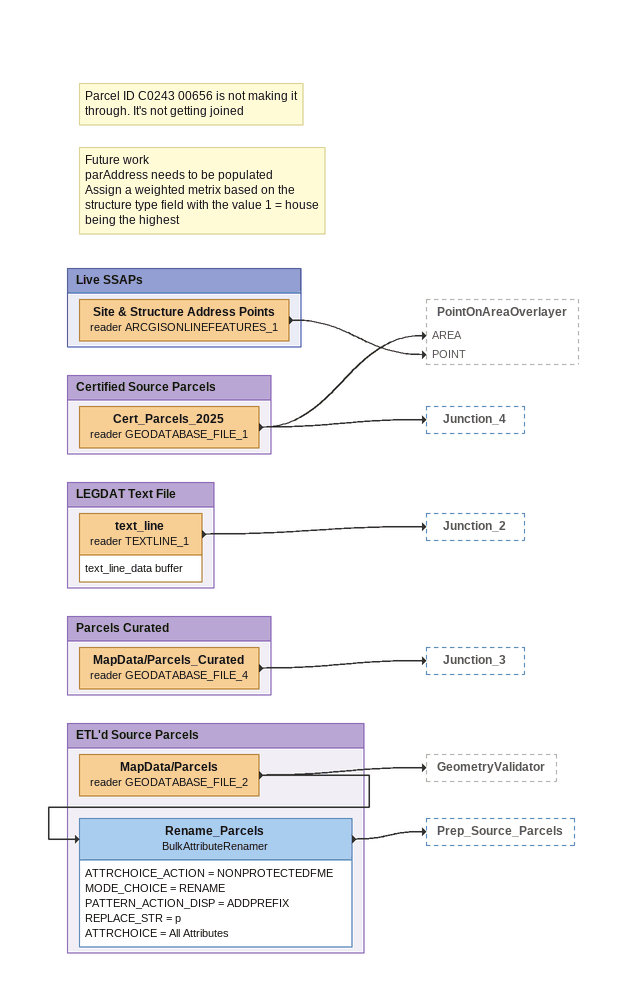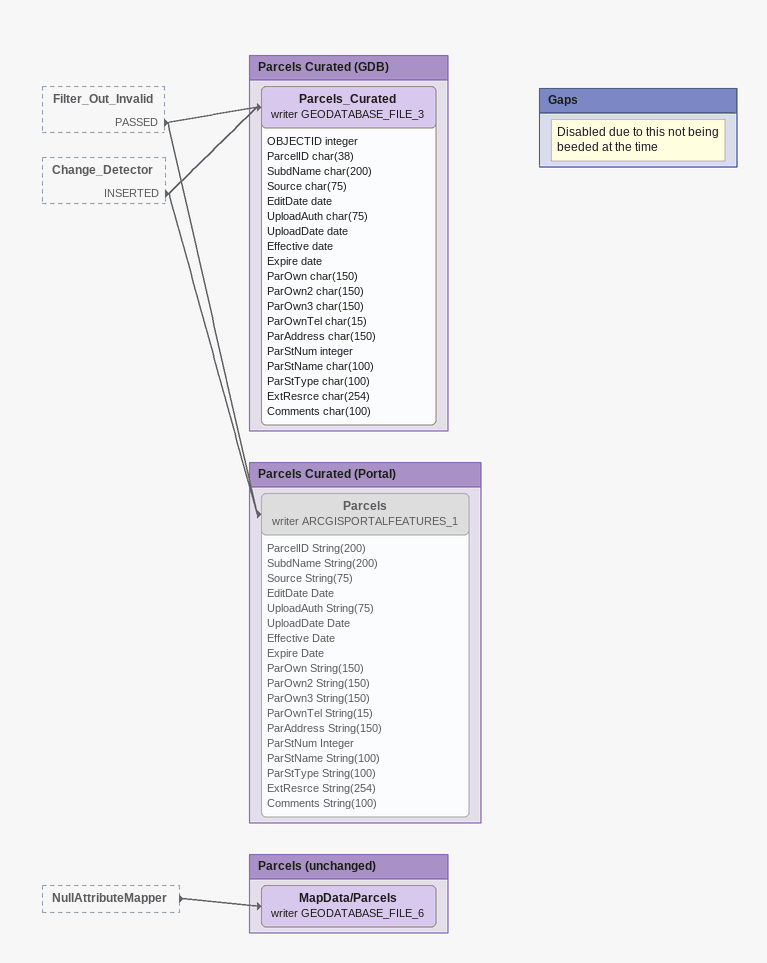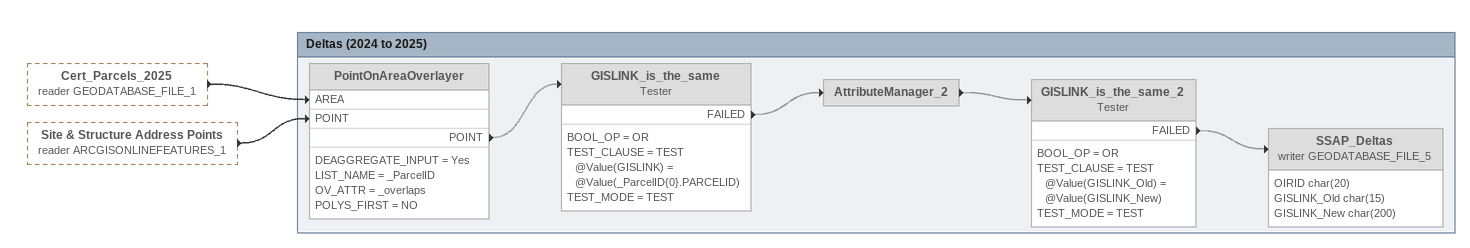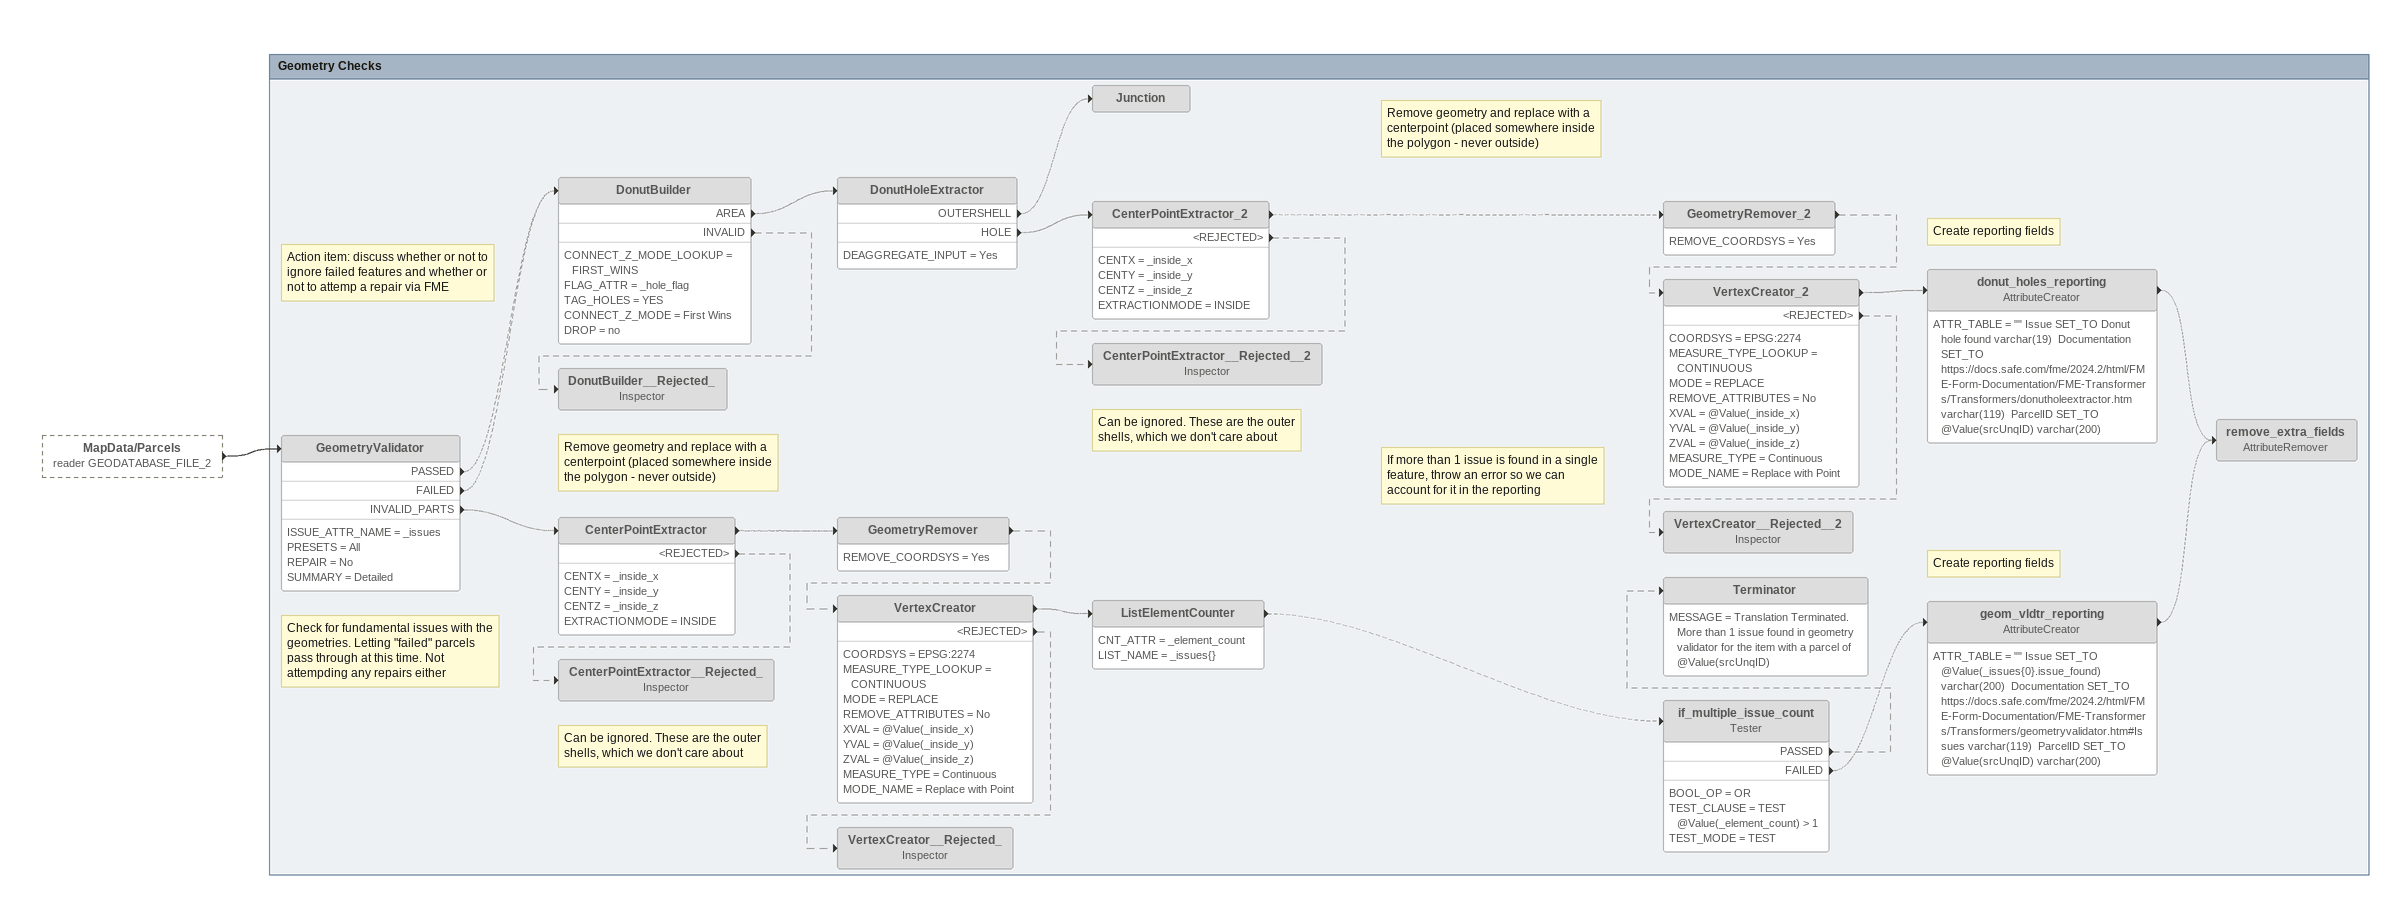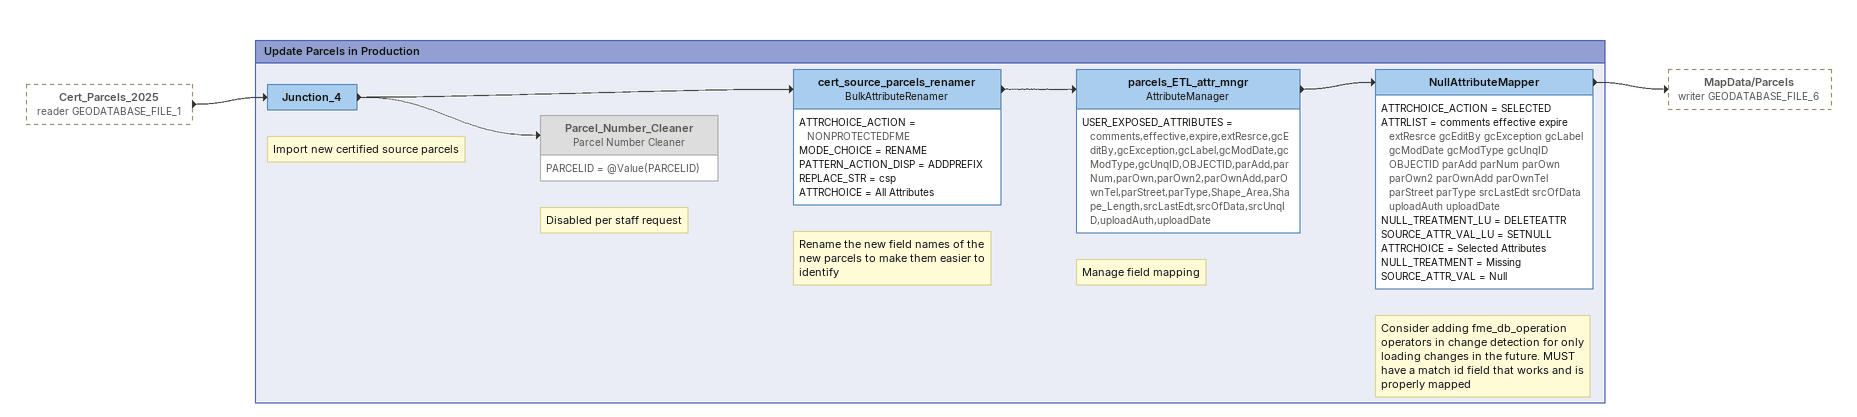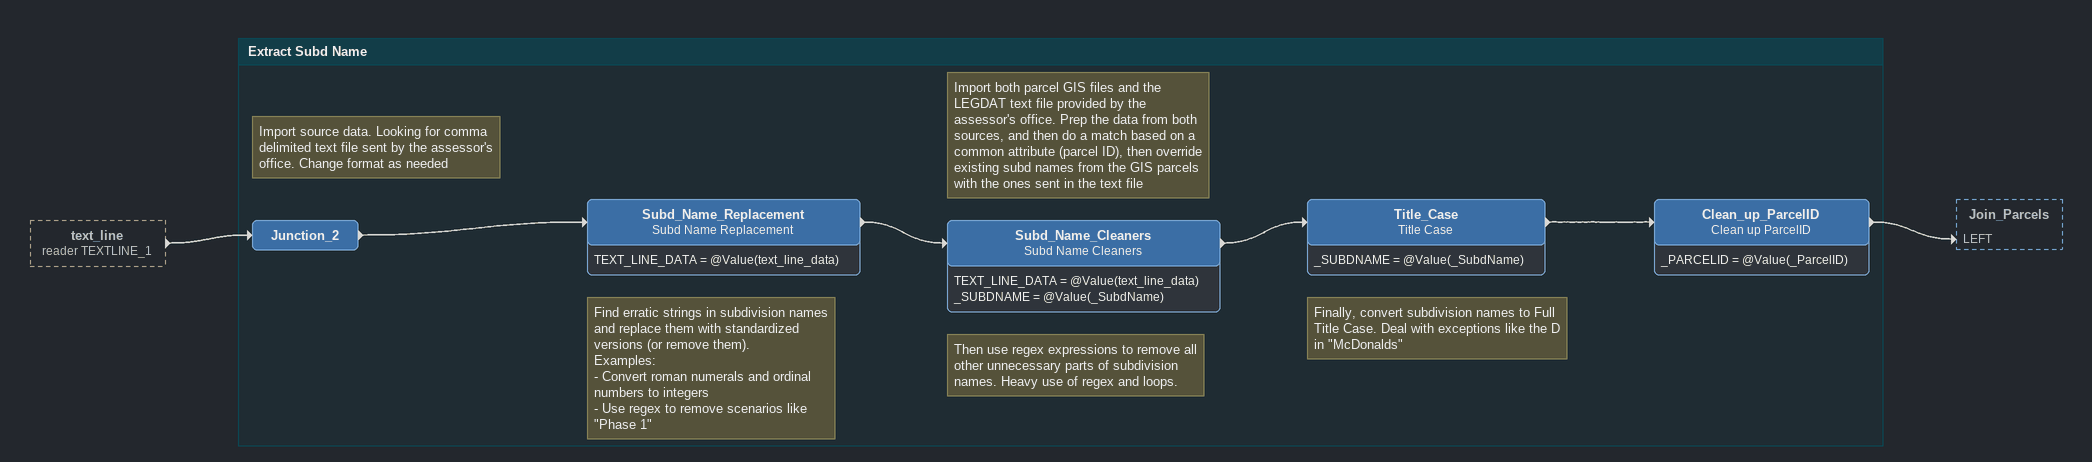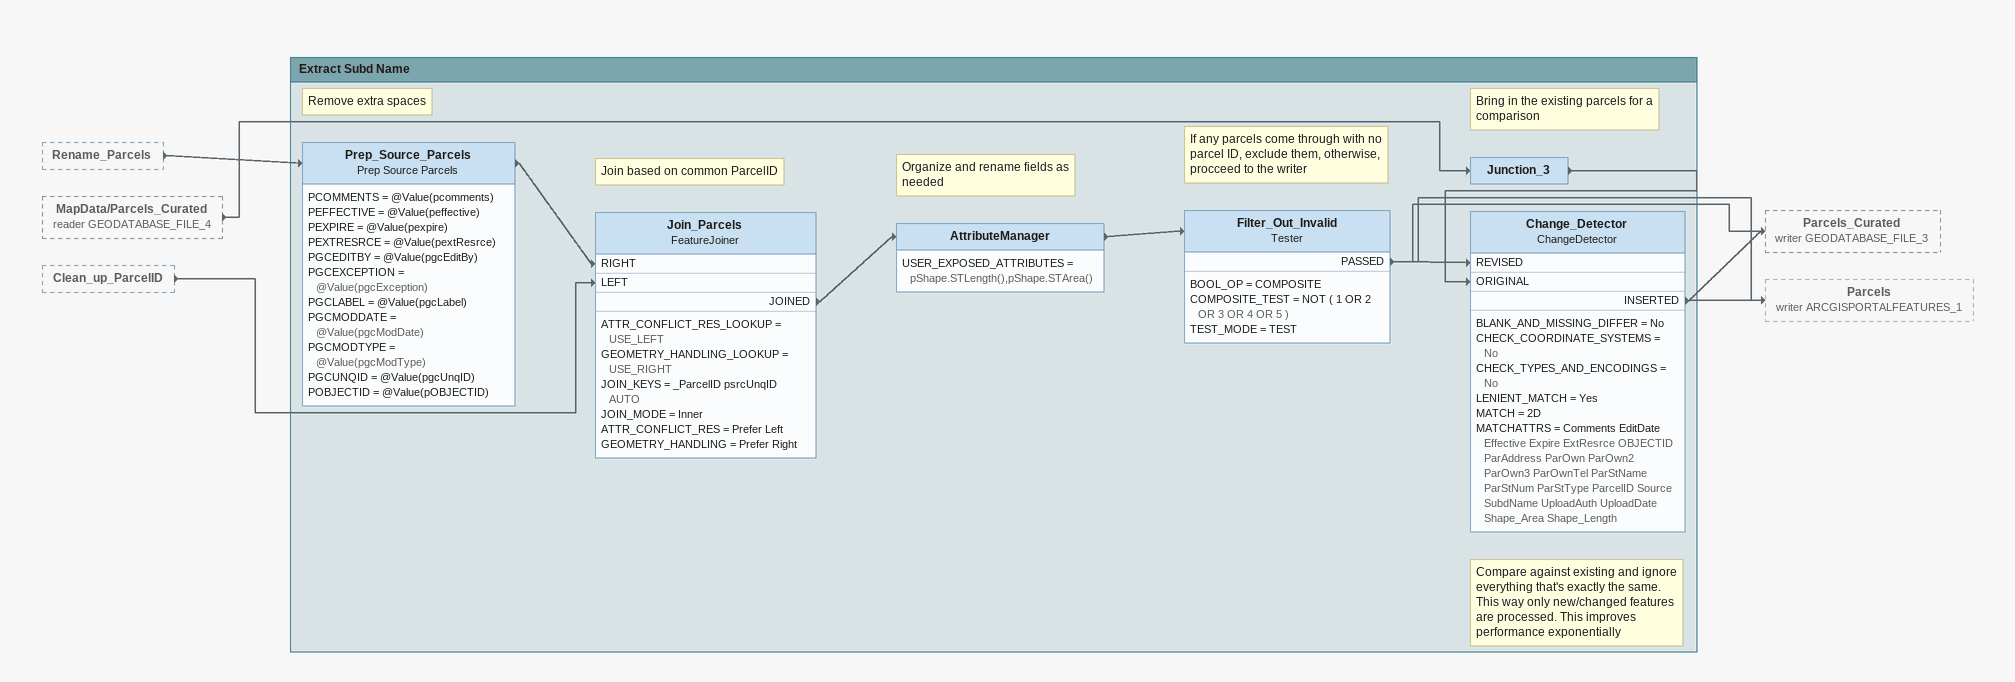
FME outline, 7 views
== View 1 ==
Note: Parcel ID C0243 00656 is not making it through. It's not getting joined
Note: Future work / parAddress needs to be populated / Assign a weighted metrix based on the structure type field with the value 1 = house being the highest

Bookmark: Live SSAPs
Site & Structure Address Points (reader ARCGISONLINEFEATURES_1)
    -> PointOnAreaOverlayer [POINT]

Bookmark: Certified Source Parcels
Cert_Parcels_2025 (reader GEODATABASE_FILE_1)
    -> Junction_4
    -> PointOnAreaOverlayer [AREA]

Bookmark: LEGDAT Text File
text_line (reader TEXTLINE_1)
    attributes: text_line_data buffer
    -> Junction_2

Bookmark: Parcels Curated
MapData/Parcels_Curated (reader GEODATABASE_FILE_4)
    -> Junction_3

Bookmark: ETL'd Source Parcels
MapData/Parcels (reader GEODATABASE_FILE_2)
    -> GeometryValidator
    -> Rename_Parcels
Rename_Parcels: BulkAttributeRenamer
    ATTRCHOICE_ACTION = NONPROTECTEDFME
    MODE_CHOICE = RENAME
    PATTERN_ACTION_DISP = ADDPREFIX
    REPLACE_STR = p
    ATTRCHOICE = All Attributes
    -> Prep_Source_Parcels

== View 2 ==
Filter_Out_Invalid [outside]
    PASSED -> Parcels_Curated (writer GEODATABASE_FILE_3)
    PASSED -> Parcels (writer ARCGISPORTALFEATURES_1)
Change_Detector [outside]
    INSERTED -> Parcels_Curated (writer GEODATABASE_FILE_3)
    INSERTED -> Parcels (writer ARCGISPORTALFEATURES_1)
NullAttributeMapper [outside]
    -> MapData/Parcels (writer GEODATABASE_FILE_6)

Bookmark: Parcels (unchanged)
MapData/Parcels (writer GEODATABASE_FILE_6)

Bookmark: Parcels Curated (GDB)
Parcels_Curated (writer GEODATABASE_FILE_3)
    attributes: OBJECTID integer, ParcelID char(38), SubdName char(200), Source char(75), EditDate date, UploadAuth char(75), UploadDate date, Effective date, Expire date, ParOwn char(150), ParOwn2 char(150), ParOwn3 char(150), ParOwnTel char(15), ParAddress char(150), ParStNum integer, ParStName char(100), ParStType char(100), ExtResrce char(254), Comments char(100)

Bookmark: Parcels Curated (Portal)
Parcels (writer ARCGISPORTALFEATURES_1) [off]
    attributes: ParcelID String(200), SubdName String(200), Source String(75), EditDate Date, UploadAuth String(75), UploadDate Date, Effective Date, Expire Date, ParOwn String(150), ParOwn2 String(150), ParOwn3 String(150), ParOwnTel String(15), ParAddress String(150), ParStNum Integer, ParStName String(100), ParStType String(100), ExtResrce String(254), Comments String(100)

Bookmark: Gaps
Note: Disabled due to this not being beeded at the time

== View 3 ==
Cert_Parcels_2025 (reader GEODATABASE_FILE_1) [outside]
    -> PointOnAreaOverlayer [AREA]
Site & Structure Address Points (reader ARCGISONLINEFEATURES_1) [outside]
    -> PointOnAreaOverlayer [POINT]

Bookmark: Deltas (2024 to 2025)
PointOnAreaOverlayer [off]
    DEAGGREGATE_INPUT = Yes
    LIST_NAME = _ParcelID
    OV_ATTR = _overlaps
    POLYS_FIRST = NO
    POINT -> GISLINK_is_the_same [off]
GISLINK_is_the_same: Tester [off]
    BOOL_OP = OR
    TEST_CLAUSE = TEST @Value(GISLINK) = @Value(_ParcelID{0}.PARCELID)
    TEST_MODE = TEST
    FAILED -> AttributeManager_2 [off]
AttributeManager_2 [off]
    -> GISLINK_is_the_same_2 [off]
GISLINK_is_the_same_2: Tester [off]
    BOOL_OP = OR
    TEST_CLAUSE = TEST @Value(GISLINK_Old) = @Value(GISLINK_New)
    TEST_MODE = TEST
    FAILED -> SSAP_Deltas (writer GEODATABASE_FILE_5) [off]
SSAP_Deltas (writer GEODATABASE_FILE_5) [off]
    attributes: OIRID char(20), GISLINK_Old char(15), GISLINK_New char(200)

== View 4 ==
MapData/Parcels (reader GEODATABASE_FILE_2) [outside]
    -> GeometryValidator

Bookmark: Geometry Checks
Note: Check for fundamental issues with the geometries. Letting "failed" parcels pass through at this time. Not attempding any repairs either
GeometryValidator [off]
    ISSUE_ATTR_NAME = _issues
    PRESETS = All
    REPAIR = No
    SUMMARY = Detailed
    PASSED -> DonutBuilder [off]
    FAILED -> DonutBuilder [off]
    INVALID_PARTS -> CenterPointExtractor [off]
DonutBuilder [off]
    CONNECT_Z_MODE_LOOKUP = FIRST_WINS
    FLAG_ATTR = _hole_flag
    TAG_HOLES = YES
    CONNECT_Z_MODE = First Wins
    DROP = no
    AREA -> DonutHoleExtractor [off]
    INVALID -> DonutBuilder__Rejected_ [off]
DonutHoleExtractor [off]
    DEAGGREGATE_INPUT = Yes
    OUTERSHELL -> Junction [off]
    HOLE -> CenterPointExtractor_2 [off]
Note: Remove geometry and replace with a centerpoint (placed somewhere inside the polygon - never outside)
Junction [off]
CenterPointExtractor_2 [off]
    CENTX = _inside_x
    CENTY = _inside_y
    CENTZ = _inside_z
    EXTRACTIONMODE = INSIDE
    -> GeometryRemover_2 [off]
    <REJECTED> -> CenterPointExtractor__Rejected__2 [off]
GeometryRemover_2 [off]
    REMOVE_COORDSYS = Yes
    -> VertexCreator_2 [off]
VertexCreator_2 [off]
    COORDSYS = EPSG:2274
    MEASURE_TYPE_LOOKUP = CONTINUOUS
    MODE = REPLACE
    REMOVE_ATTRIBUTES = No
    XVAL = @Value(_inside_x)
    YVAL = @Value(_inside_y)
    ZVAL = @Value(_inside_z)
    MEASURE_TYPE = Continuous
    MODE_NAME = Replace with Point
    -> donut_holes_reporting [off]
    <REJECTED> -> VertexCreator__Rejected__2 [off]
Note: Create reporting fields
donut_holes_reporting: AttributeCreator [off]
    ATTR_TABLE = "" Issue SET_TO Donut hole found varchar(19)  Documentation SET_TO https://docs.safe.com/fme/2024.2/html/FME-Form-Documentation/FME-Transformers/Transformers/donutholeextractor.htm varchar(119)  ParcelID SET_TO @Value(srcUnqID) varchar(200)
    -> remove_extra_fields [off]
VertexCreator__Rejected__2: Inspector [off]
Note: Can be ignored. These are the outer shells, which we don't care about
CenterPointExtractor__Rejected__2: Inspector [off]
Note: Action item: discuss whether or not to ignore failed features and whether or not to attemp a repair via FME
DonutBuilder__Rejected_: Inspector [off]
Note: Remove geometry and replace with a centerpoint (placed somewhere inside the polygon - never outside)
CenterPointExtractor [off]
    CENTX = _inside_x
    CENTY = _inside_y
    CENTZ = _inside_z
    EXTRACTIONMODE = INSIDE
    -> GeometryRemover [off]
    <REJECTED> -> CenterPointExtractor__Rejected_ [off]
GeometryRemover [off]
    REMOVE_COORDSYS = Yes
    -> VertexCreator [off]
VertexCreator [off]
    COORDSYS = EPSG:2274
    MEASURE_TYPE_LOOKUP = CONTINUOUS
    MODE = REPLACE
    REMOVE_ATTRIBUTES = No
    XVAL = @Value(_inside_x)
    YVAL = @Value(_inside_y)
    ZVAL = @Value(_inside_z)
    MEASURE_TYPE = Continuous
    MODE_NAME = Replace with Point
    -> ListElementCounter [off]
    <REJECTED> -> VertexCreator__Rejected_ [off]
ListElementCounter [off]
    CNT_ATTR = _element_count
    LIST_NAME = _issues{}
    -> if_multiple_issue_count [off]
if_multiple_issue_count: Tester [off]
    BOOL_OP = OR
    TEST_CLAUSE = TEST @Value(_element_count) > 1
    TEST_MODE = TEST
    PASSED -> Terminator [off]
    FAILED -> geom_vldtr_reporting [off]
Note: If more than 1 issue is found in a single feature, throw an error so we can account for it in the reporting
Terminator [off]
    MESSAGE = Translation Terminated. More than 1 issue found in geometry validator for the item with a parcel of @Value(srcUnqID)
Note: Create reporting fields
geom_vldtr_reporting: AttributeCreator [off]
    ATTR_TABLE = "" Issue SET_TO @Value(_issues{0}.issue_found) varchar(200)  Documentation SET_TO https://docs.safe.com/fme/2024.2/html/FME-Form-Documentation/FME-Transformers/Transformers/geometryvalidator.htm#Issues varchar(119)  ParcelID SET_TO @Value(srcUnqID) varchar(200)
    -> remove_extra_fields [off]
remove_extra_fields: AttributeRemover [off]
VertexCreator__Rejected_: Inspector [off]
Note: Can be ignored. These are the outer shells, which we don't care about
CenterPointExtractor__Rejected_: Inspector [off]

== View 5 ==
Cert_Parcels_2025 (reader GEODATABASE_FILE_1) [outside]
    -> Junction_4

Bookmark: Update Parcels in Production
Note: Import new certified source parcels
Junction_4
    -> Parcel_Number_Cleaner
    -> cert_source_parcels_renamer
Note: Rename the new field names of the new parcels to make them easier to identify
cert_source_parcels_renamer: BulkAttributeRenamer
    ATTRCHOICE_ACTION = NONPROTECTEDFME
    MODE_CHOICE = RENAME
    PATTERN_ACTION_DISP = ADDPREFIX
    REPLACE_STR = csp
    ATTRCHOICE = All Attributes
    -> parcels_ETL_attr_mngr
Note: Manage field mapping
parcels_ETL_attr_mngr: AttributeManager
    USER_EXPOSED_ATTRIBUTES = comments,effective,expire,extResrce,gcEditBy,gcException,gcLabel,gcModDate,gcModType,gcUnqID,OBJECTID,parAdd,parNum,parOwn,parOwn2,parOwnAdd,parOwnTel,parStreet,parType,Shape_Area,Shape_Length,srcLastEdt,srcOfData,srcUnqID,uploadAuth,uploadDate
    -> NullAttributeMapper
Note: Consider adding fme_db_operation operators in change detection for only loading changes in the future. MUST have a match id field that works and is properly mapped
NullAttributeMapper
    ATTRCHOICE_ACTION = SELECTED
    ATTRLIST = comments effective expire extResrce gcEditBy gcException gcLabel gcModDate gcModType gcUnqID OBJECTID parAdd parNum parOwn parOwn2 parOwnAdd parOwnTel parStreet parType srcLastEdt srcOfData uploadAuth uploadDate
    NULL_TREATMENT_LU = DELETEATTR
    SOURCE_ATTR_VAL_LU = SETNULL
    ATTRCHOICE = Selected Attributes
    NULL_TREATMENT = Missing
    SOURCE_ATTR_VAL = Null
    -> MapData/Parcels (writer GEODATABASE_FILE_6)
Note: Disabled per staff request
Parcel_Number_Cleaner: Parcel Number Cleaner [off]
    PARCELID = @Value(PARCELID)

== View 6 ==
text_line (reader TEXTLINE_1) [outside]
    -> Junction_2

Bookmark: Extract Subd Name
Note: Import source data. Looking for comma delimited text file sent by the assessor's office. Change format as needed
Junction_2
    -> Subd_Name_Replacement
Note: Find erratic strings in subdivision names and replace them with standardized versions (or remove them). / Examples: / - Convert roman numerals and ordinal numbers to integers / - Use regex to remove scenarios like "Phase 1"
Subd_Name_Replacement: Subd Name Replacement
    TEXT_LINE_DATA = @Value(text_line_data)
    -> Subd_Name_Cleaners
Note: Import both parcel GIS files and the LEGDAT text file provided by the assessor's office. Prep the data from both sources, and then do a match based on a common attribute (parcel ID), then override existing subd names from the GIS parcels with the ones sent in the text file
Note: Then use regex expressions to remove all other unnecessary parts of subdivision names. Heavy use of regex and loops.
Subd_Name_Cleaners: Subd Name Cleaners
    TEXT_LINE_DATA = @Value(text_line_data)
    _SUBDNAME = @Value(_SubdName)
    -> Title_Case
Note: Finally, convert subdivision names to Full Title Case. Deal with exceptions like the D in "McDonalds"
Title_Case: Title Case
    _SUBDNAME = @Value(_SubdName)
    -> Clean_up_ParcelID
Clean_up_ParcelID: Clean up ParcelID
    _PARCELID = @Value(_ParcelID)
    -> Join_Parcels [LEFT]

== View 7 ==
Rename_Parcels [outside]
    -> Prep_Source_Parcels
MapData/Parcels_Curated (reader GEODATABASE_FILE_4) [outside]
    -> Junction_3
Clean_up_ParcelID [outside]
    -> Join_Parcels [LEFT]

Bookmark: Extract Subd Name
Note: Bring in the existing parcels for a comparison
Junction_3
    -> Change_Detector [ORIGINAL]
Note: Remove extra spaces
Prep_Source_Parcels: Prep Source Parcels
    PCOMMENTS = @Value(pcomments)
    PEFFECTIVE = @Value(peffective)
    PEXPIRE = @Value(pexpire)
    PEXTRESRCE = @Value(pextResrce)
    PGCEDITBY = @Value(pgcEditBy)
    PGCEXCEPTION = @Value(pgcException)
    PGCLABEL = @Value(pgcLabel)
    PGCMODDATE = @Value(pgcModDate)
    PGCMODTYPE = @Value(pgcModType)
    PGCUNQID = @Value(pgcUnqID)
    POBJECTID = @Value(pOBJECTID)
    -> Join_Parcels [RIGHT]
Note: Join based on common ParcelID
Join_Parcels: FeatureJoiner
    ATTR_CONFLICT_RES_LOOKUP = USE_LEFT
    GEOMETRY_HANDLING_LOOKUP = USE_RIGHT
    JOIN_KEYS = _ParcelID psrcUnqID AUTO
    JOIN_MODE = Inner
    ATTR_CONFLICT_RES = Prefer Left
    GEOMETRY_HANDLING = Prefer Right
    JOINED -> AttributeManager
Note: Organize and rename fields as needed
AttributeManager
    USER_EXPOSED_ATTRIBUTES = pShape.STLength(),pShape.STArea()
    -> Filter_Out_Invalid
Note: If any parcels come through with no parcel ID, exclude them, otherwise, procceed to the writer
Filter_Out_Invalid: Tester
    BOOL_OP = COMPOSITE
    COMPOSITE_TEST = NOT ( 1 OR 2 OR 3 OR 4 OR 5 )
    TEST_MODE = TEST
    PASSED -> Change_Detector [REVISED]
    PASSED -> Parcels_Curated (writer GEODATABASE_FILE_3)
    PASSED -> Parcels (writer ARCGISPORTALFEATURES_1)
Note: Compare against existing and ignore everything that's exactly the same. This way only new/changed features are processed. This improves performance exponentially
Change_Detector: ChangeDetector
    BLANK_AND_MISSING_DIFFER = No
    CHECK_COORDINATE_SYSTEMS = No
    CHECK_TYPES_AND_ENCODINGS = No
    LENIENT_MATCH = Yes
    MATCH = 2D
    MATCHATTRS = Comments EditDate Effective Expire ExtResrce OBJECTID ParAddress ParOwn ParOwn2 ParOwn3 ParOwnTel ParStName ParStNum ParStType ParcelID Source SubdName UploadAuth UploadDate Shape_Area Shape_Length
    INSERTED -> Parcels_Curated (writer GEODATABASE_FILE_3)
    INSERTED -> Parcels (writer ARCGISPORTALFEATURES_1)
